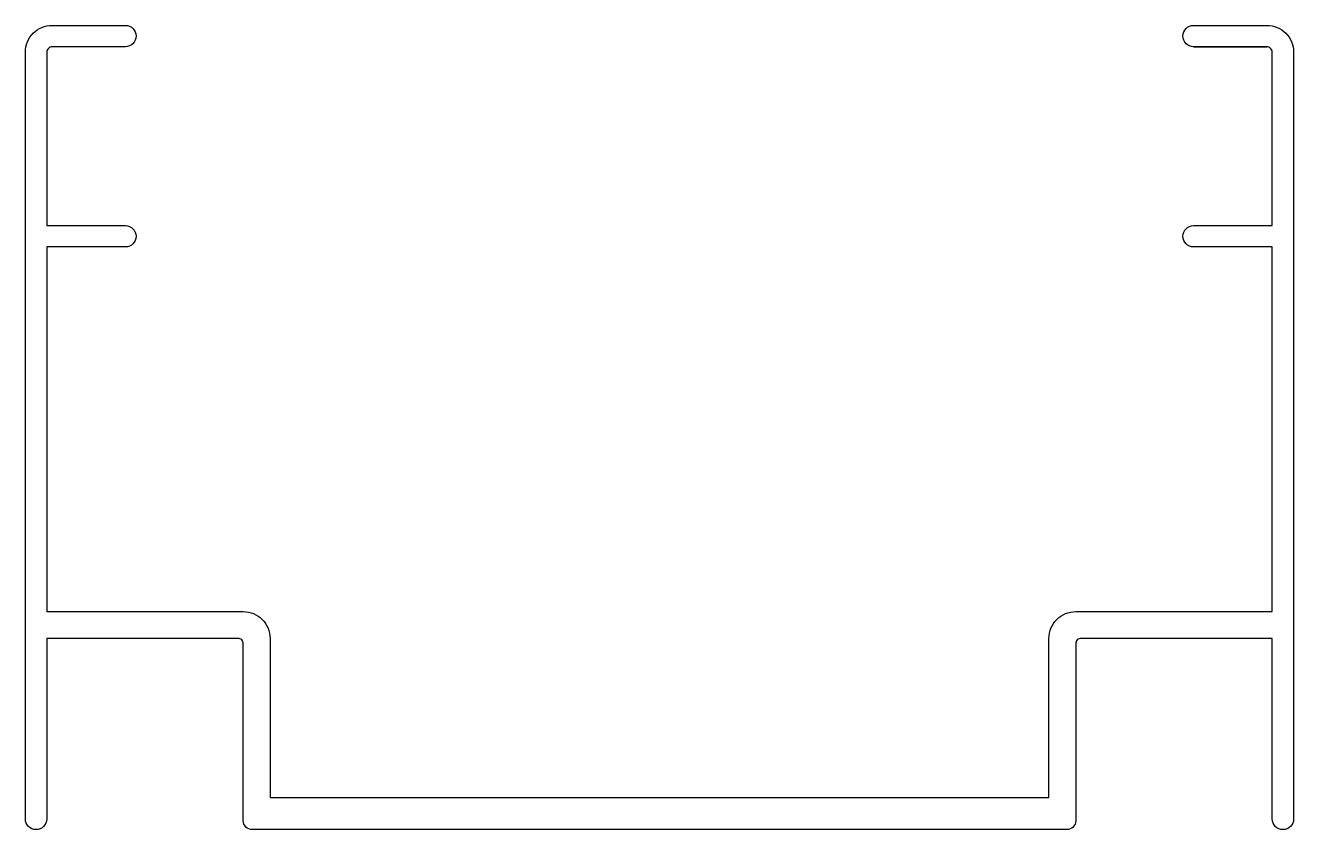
# Model space of a CAD drawing. Extents: x -665.1 to -594.1, y 53.7 to 98.7.
import ezdxf

# ---------------------------------------------------------------- set-up
doc = ezdxf.new("R2010")
doc.units = 0
doc.layers.add('ANA', color=220, linetype='CONTINUOUS')

msp = doc.modelspace()

# ---------------------------------------------------------------- linework, layer by layer
at = {"layer": 'ANA', "color": 0}
msp.add_lwpolyline([(-659.457, 87.504, -1), (-659.457, 86.304), (-663.857, 86.304), (-663.857, 65.904), (-652.857, 65.904, -0.414214), (-651.357, 64.404), (-651.357, 55.504), (-607.757, 55.504), (-607.757, 64.404, -0.414214), (-606.257, 65.904), (-595.257, 65.904), (-595.257, 86.304), (-599.657, 86.304, -1), (-599.657, 87.504), (-595.257, 87.504), (-595.257, 97.204, 0.414214), (-595.557, 97.504), (-599.657, 97.504), (-595.557, 97.504), (-599.657, 97.504, -1), (-599.657, 98.704), (-595.557, 98.704, -0.414214), (-594.057, 97.204), (-594.057, 54.304, -1), (-595.257, 54.304), (-595.257, 64.404), (-605.957, 64.404, 0.414214), (-606.257, 64.104), (-606.257, 54.204, -0.414214), (-606.757, 53.704), (-652.357, 53.704, -0.414214), (-652.857, 54.204), (-652.857, 64.104, 0.414214), (-653.157, 64.404), (-663.857, 64.404), (-663.857, 54.304, -1), (-665.057, 54.304), (-665.057, 97.204, -0.414214), (-663.557, 98.704), (-659.457, 98.704, -1), (-659.457, 97.504), (-663.557, 97.504, 0.414214), (-663.857, 97.204), (-663.857, 87.504)], format="xyb", close=True, dxfattribs=at)

doc.saveas('drawing.dxf')
